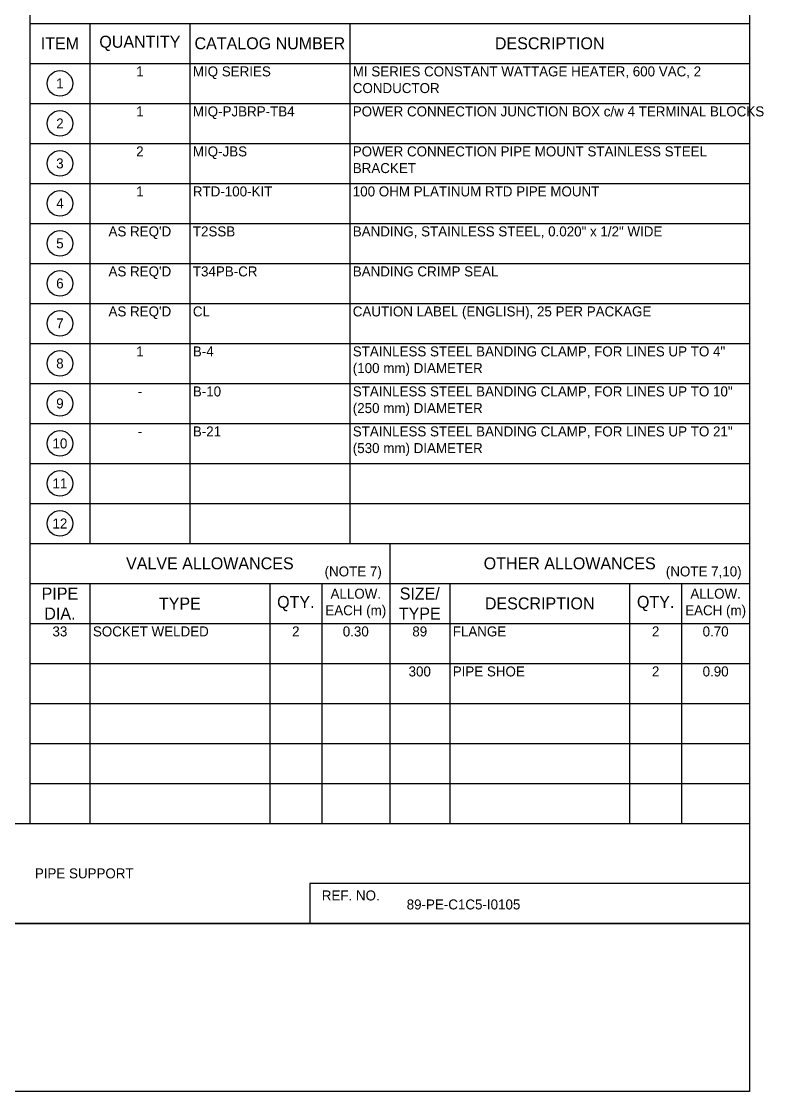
# Model space of a CAD drawing. Extents: x 0 to 847, y -42 to 494.
# Drawn here: x 661.6 to 847.3, y -42 to 225.5 of the extents above; entities that cross this region are included whole.
import ezdxf
from ezdxf.enums import TextEntityAlignment as Align

# ---------------------------------------------------------------- set-up
doc = ezdxf.new("R2010")
doc.units = 0
doc.header["$LTSCALE"] = 10
doc.header["$MEASUREMENT"] = 0
doc.layers.get('Defpoints').update_dxf_attribs({"color": 9})
for name, color, linetype in [('TABLE-1', 1, 'Continuous'), ('TABLE-7', 7, 'Continuous'), ('TEXT-2', 2, 'Continuous'), ('TITLE', 7, 'Continuous'), ('Wipeout', 7, 'Continuous')]:
    doc.layers.add(name, color=color, linetype=linetype)
doc.styles.add('framdcn', font='', dxfattribs={"height": 2.4})
doc.styles.add('Scovan Elec', font='')
doc.styles.add('Scovan Standard', font='', dxfattribs={"height": 2.5})
doc.styles.get("Standard").update_dxf_attribs({"font": ''})
doc.styles.get('framdcn').set_extended_font_data('Franklin Gothic Medium Cond')
doc.styles.get('Scovan Elec').set_extended_font_data('Franklin Gothic Medium Cond')
doc.styles.get('Scovan Standard').set_extended_font_data('Franklin Gothic Medium Cond')
doc.styles.get('Standard').set_extended_font_data('Franklin Gothic Medium Cond')

# ---------------------------------------------------------------- blocks, each defined once
blk = doc.blocks.new('*U13')
at = {"layer": 'TABLE-1'}
blk.add_lwpolyline([(0, 67.04), (843.77, 67.04)], dxfattribs=at)
at = {"layer": 'TEXT-2', "insert": (665, 54.54), "char_height": 2.5, "attachment_point": 4, "style": 'Scovan Elec'}
blk.add_mtext('PIPE SUPPORT', dxfattribs=at)
blk = doc.blocks.new('*T76')
at = {"layer": 'TABLE-7', "color": 0, "linetype": 'ByBlock', "lineweight": -2, "transparency": 16777216}
for p, q in [((0, 0), (180, 0)), ((0, 0), (0, -130)), ((15, 0), (15, -130)), ((40, 0), (40, -130)), ((80, 0), (80, -130)), ((180, 0), (180, -130)), ((0, -10), (180, -10)), ((0, -20), (180, -20)), ((0, -30), (180, -30)), ((0, -40), (180, -40)), ((0, -50), (180, -50)), ((0, -60), (180, -60)), ((0, -70), (180, -70)), ((0, -80), (180, -80)), ((0, -90), (180, -90)), ((0, -100), (180, -100)), ((0, -110), (180, -110)), ((0, -120), (180, -120)), ((0, -130), (180, -130))]:
    blk.add_line(p, q, dxfattribs=at)
at = {"layer": 'TABLE-7', "color": 2, "transparency": 16777216, "style": 'Scovan Elec'}
for s, insert, char_height, width, attachment_point in [('ITEM', (7.5, -5), 3, 14, 5), ('QUANTITY', (27.5, -5), 3, 24, 5), ('CATALOG NUMBER', (60, -5), 3, 38.5, 5), ('DESCRIPTION', (130, -5), 3, 98.5, 5), ('1', (27.5, -10.75), 2.5, 23.5, 2), ('MIQ SERIES', (40.75, -10.75), 2.5, 38.5, 1), ('MI SERIES CONSTANT WATTAGE HEATER, 600 VAC, 2 CONDUCTOR', (80.75, -10.75), 2.5, 98.5, 1), ('1', (27.5, -20.75), 2.5, 23.5, 2), ('MIQ-PJBRP-TB4', (40.75, -20.75), 2.5, 38.5, 1), ('POWER CONNECTION JUNCTION BOX c/w 4 TERMINAL BLOCKS', (80.75, -20.75), 2.5, 98.5, 1), ('2', (27.5, -30.75), 2.5, 23.5, 2), ('MIQ-JBS', (40.75, -30.75), 2.5, 38.5, 1), ('POWER CONNECTION PIPE MOUNT STAINLESS STEEL BRACKET', (80.75, -30.75), 2.5, 98.5, 1), ('1', (27.5, -40.75), 2.5, 23.5, 2), ('RTD-100-KIT', (40.75, -40.75), 2.5, 38.5, 1), ('100 OHM PLATINUM RTD PIPE MOUNT', (80.75, -40.75), 2.5, 98.5, 1), ("AS REQ'D", (27.5, -50.75), 2.5, 23.5, 2), ('T2SSB', (40.75, -50.75), 2.5, 38.5, 1), ('BANDING, STAINLESS STEEL, 0.020" x 1/2" WIDE', (80.75, -50.75), 2.5, 98.5, 1), ("AS REQ'D", (27.5, -60.75), 2.5, 23.5, 2), ('T34PB-CR', (40.75, -60.75), 2.5, 38.5, 1), ('BANDING CRIMP SEAL', (80.75, -60.75), 2.5, 98.5, 1), ("AS REQ'D", (27.5, -70.75), 2.5, 23.5, 2), ('CL', (40.75, -70.75), 2.5, 38.5, 1), ('CAUTION LABEL (ENGLISH), 25 PER PACKAGE', (80.75, -70.75), 2.5, 98.5, 1), ('1', (27.5, -80.75), 2.5, 23.5, 2), ('B-4', (40.75, -80.75), 2.5, 38.5, 1), ('STAINLESS STEEL BANDING CLAMP, FOR LINES UP TO 4" (100 mm) DIAMETER', (80.75, -80.75), 2.5, 98.5, 1), ('B-10', (40.75, -90.75), 2.5, 38.5, 1), ('STAINLESS STEEL BANDING CLAMP, FOR LINES UP TO 10" (250 mm) DIAMETER', (80.75, -90.75), 2.5, 98.5, 1), ('-', (27.5, -90.75), 2.5, 23.5, 2), ('B-21', (40.75, -100.75), 2.5, 38.5, 1), ('STAINLESS STEEL BANDING CLAMP, FOR LINES UP TO 21" (530 mm) DIAMETER', (80.75, -100.75), 2.5, 98.5, 1), ('-', (27.5, -100.75), 2.5, 23.5, 2)]:
    blk.add_mtext(s, dxfattribs=dict(at, insert=insert, char_height=char_height, width=width, attachment_point=attachment_point))
blk = doc.blocks.new('*U16')
blk.add_wipeout([(0, 3.2), (-0.4, 3.17), (-0.8, 3.1), (-1.18, 2.98), (-1.54, 2.8), (-1.88, 2.59), (-2.19, 2.33), (-2.47, 2.04), (-2.7, 1.71), (-2.9, 1.36), (-3.04, 0.99), (-3.14, 0.6), (-3.19, 0.2), (-3.19, -0.2), (-3.14, -0.6), (-3.04, -0.99), (-2.9, -1.36), (-2.7, -1.71), (-2.47, -2.04), (-2.19, -2.33), (-1.88, -2.59), (-1.54, -2.8), (-1.18, -2.98), (-0.8, -3.1), (-0.4, -3.17), (0, -3.2), (0.4, -3.17), (0.8, -3.1), (1.18, -2.98), (1.54, -2.8), (1.88, -2.59), (2.19, -2.33), (2.47, -2.04), (2.7, -1.71), (2.9, -1.36), (3.04, -0.99), (3.14, -0.6), (3.19, -0.2), (3.19, 0.2), (3.14, 0.6), (3.04, 0.99), (2.9, 1.36), (2.7, 1.71), (2.47, 2.04), (2.19, 2.33), (1.88, 2.59), (1.54, 2.8), (1.18, 2.98), (0.8, 3.1), (0.4, 3.17)]).dxf.layer = 'Wipeout'
blk.add_circle((0, 0), 3.2)
at = {"color": 2}
blk.add_attdef('TAG1', text='', height=2.5, dxfattribs=at).set_placement((0, 0), align=Align.MIDDLE)
blk.add_attdef('TAG2', text='', height=2.5, dxfattribs=at).set_placement((3, -3), align=Align.MIDDLE_LEFT)
blk = doc.blocks.new('*T77')
at = {"layer": 'TABLE-7', "color": 0, "linetype": 'ByBlock', "lineweight": -2, "transparency": 16777216}
for p, q in [((0, 0), (90, 0)), ((0, 0), (0, -50)), ((15, 0), (15, -50)), ((60, 0), (60, -50)), ((73, 0), (73, -50)), ((90, 0), (90, -50)), ((0, -10), (90, -10)), ((0, -20), (90, -20)), ((0, -30), (90, -30)), ((0, -40), (90, -40)), ((0, -50), (90, -50))]:
    blk.add_line(p, q, dxfattribs=at)
at = {"layer": 'TABLE-7', "color": 2, "transparency": 16777216, "insert": (66.5, -0.75), "char_height": 2.5, "width": 11.5, "attachment_point": 2, "style": 'Scovan Elec'}
blk.add_mtext('2', dxfattribs=at)
blk = doc.blocks.new('*T78')
at = {"layer": 'TABLE-7', "color": 0, "linetype": 'ByBlock', "lineweight": -2, "transparency": 16777216}
for p, q in [((0, 0), (90, 0)), ((0, 0), (0, -50)), ((15, 0), (15, -50)), ((60, 0), (60, -50)), ((73, 0), (73, -50)), ((90, 0), (90, -50)), ((0, -10), (90, -10)), ((0, -20), (90, -20)), ((0, -30), (90, -30)), ((0, -40), (90, -40)), ((0, -50), (90, -50))]:
    blk.add_line(p, q, dxfattribs=at)
at = {"layer": 'TABLE-7', "color": 2, "transparency": 16777216, "char_height": 2.5, "width": 11.5, "attachment_point": 2, "style": 'Scovan Elec'}
for insert in [(66.5, -0.75), (66.5, -10.75)]:
    blk.add_mtext('2', dxfattribs=dict(at, insert=insert))
blk = doc.blocks.new('*U80')
at = {"layer": 'Defpoints'}
blk.add_point((0, 0), dxfattribs=at)
at = {"layer": 'TEXT-2', "insert": (15.75, -0.75), "char_height": 2.5, "attachment_point": 1, "style": 'Scovan Elec'}
blk.add_mtext('PIPE SHOE', dxfattribs=at)
at = {"layer": 'TEXT-2', "style": 'Scovan Elec'}
for tag, p in [('SIZE', (7.5, -0.75)), ('ALLOWANCE', (81.5, -0.75))]:
    blk.add_attdef(tag, text='', height=2.5, dxfattribs=at).set_placement(p, align=Align.TOP_CENTER)
blk = doc.blocks.new('*U79')
at = {"layer": 'Defpoints'}
blk.add_point((0, 0), dxfattribs=at)
at = {"layer": 'TEXT-2', "insert": (15.75, -0.75), "char_height": 2.5, "attachment_point": 1, "style": 'Scovan Elec'}
blk.add_mtext('SOCKET WELDED', dxfattribs=at)
at = {"layer": 'TEXT-2', "style": 'Scovan Elec'}
for tag, p in [('SIZE', (7.5, -0.75)), ('ALLOWANCE', (81.5, -0.75))]:
    blk.add_attdef(tag, text='', height=2.5, dxfattribs=at).set_placement(p, align=Align.TOP_CENTER)
blk = doc.blocks.new('*U94')
at = {"layer": 'Defpoints'}
blk.add_point((0, 0), dxfattribs=at)
at = {"layer": 'TEXT-2', "insert": (15.75, -0.75), "char_height": 2.5, "attachment_point": 1, "style": 'Scovan Elec'}
blk.add_mtext('FLANGE', dxfattribs=at)
at = {"layer": 'TEXT-2', "style": 'Scovan Elec'}
for tag, p in [('SIZE', (7.5, -0.75)), ('ALLOWANCE', (81.5, -0.75))]:
    blk.add_attdef(tag, text='', height=2.5, dxfattribs=at).set_placement(p, align=Align.TOP_CENTER)

msp = doc.modelspace()

# ---------------------------------------------------------------- linework, layer by layer
msp.add_lwpolyline([(843.77, 10), (733.77, 10), (733.77, 0)])
at = {"layer": 'TABLE-1'}
for points in [[(663.77, 235), (663.77, 95)], [(663.77, 225), (843.77, 225)], [(663.77, 95), (843.77, 95)], [(663.77, 85), (843.77, 85)], [(663.77, 75), (843.77, 75)]]:
    msp.add_lwpolyline(points, dxfattribs=at)
at = {"layer": 'TABLE-7'}
for p, q in [((678.77, 84.96), (678.77, 75)), ((723.77, 84.96), (723.77, 75)), ((736.77, 84.96), (736.77, 75)), ((768.77, 84.96), (768.77, 75)), ((813.77, 84.96), (813.77, 75)), ((826.77, 84.96), (826.77, 75))]:
    msp.add_line(p, q, dxfattribs=at)
at = {"layer": 'TITLE'}
for points in [[(0, 494.34), (843.77, 494.34), (843.77, 0), (0, 0)], [(0, 0), (843.77, 0), (843.77, -42.04), (0, -42.04)]]:
    msp.add_lwpolyline(points, close=True, dxfattribs=at)

# ---------------------------------------------------------------- block references
msp.add_blockref('*T76', (663.77, 225))
for name, p, values in [('*U79', (663.77, 75), {'SIZE': '33', 'ALLOWANCE': '0.30'}), ('*U94', (753.77, 75), {'SIZE': '89', 'ALLOWANCE': '0.70'}), ('*U80', (753.77, 65), {'SIZE': '300', 'ALLOWANCE': '0.90'})]:
    msp.add_blockref(name, p).add_auto_attribs(values)

# ---------------------------------------------------------------- texts
at = {"linetype": 'Continuous', "style": 'Scovan Standard'}
msp.add_text('REF. NO.', height=2.5, dxfattribs=at).set_placement((736.77, 7), align=Align.MIDDLE_LEFT)
at = {"layer": 'TEXT-2', "style": 'Scovan Elec'}
for s, insert, char_height, attachment_point in [('VALVE ALLOWANCES', (708.77, 90), 3, 5), ('OTHER ALLOWANCES', (798.77, 90), 3, 5), ('(NOTE 7)', (751.77, 86), 2.5, 9), ('(NOTE 7,10)', (841.77, 86), 2.5, 9), ('PIPE\\PDIA.', (671.27, 79.98), 3, 5), ('ALLOW.\\PEACH (m)', (745.27, 79.98), 2.5, 5), ('SIZE/\\PTYPE', (761.27, 79.98), 3, 5), ('ALLOW.\\PEACH (m)', (835.27, 79.98), 2.5, 5), ('TYPE', (701.27, 79.98), 3, 5), ('QTY.', (730.27, 79.96), 3, 5), ('DESCRIPTION', (791.27, 79.98), 3, 5), ('QTY.', (820.27, 79.98), 3, 5)]:
    msp.add_mtext(s, dxfattribs=dict(at, insert=insert, char_height=char_height, attachment_point=attachment_point))

# ---------------------------------------------------------------- next in the draw order: block references
msp.add_blockref('*U13', (0, -42.04))
at = {"layer": 'TEXT-2'}
for p, values in [((671.27, 210), {'TAG1': '1'}), ((671.27, 200), {'TAG1': '2'}), ((671.27, 190), {'TAG1': '3'}), ((671.27, 180), {'TAG1': '4'}), ((671.27, 170), {'TAG1': '5'}), ((671.27, 160), {'TAG1': '6'}), ((671.27, 150), {'TAG1': '7'}), ((671.27, 140), {'TAG1': '8'}), ((671.27, 130), {'TAG1': '9'}), ((671.27, 120), {'TAG1': '10'}), ((671.27, 110), {'TAG1': '11'}), ((671.27, 100), {'TAG1': '12'})]:
    msp.add_blockref('*U16', p, dxfattribs=at).add_auto_attribs(values)

# ---------------------------------------------------------------- next in the draw order: linework, layer by layer
at = {"layer": 'TABLE-1'}
for points in [[(663.77, 95), (663.77, 25)], [(753.77, 95), (753.77, 25)]]:
    msp.add_lwpolyline(points, dxfattribs=at)

# ---------------------------------------------------------------- next in the draw order: block references
for name, p in [('*T77', (663.77, 75)), ('*T78', (753.77, 75))]:
    msp.add_blockref(name, p)

# ---------------------------------------------------------------- next in the draw order: texts
at = {"style": 'framdcn'}
msp.add_text('89-PE-C1C5-I0105', height=2.5, dxfattribs=at).set_placement((758, 3.5))

doc.saveas('drawing.dxf')
